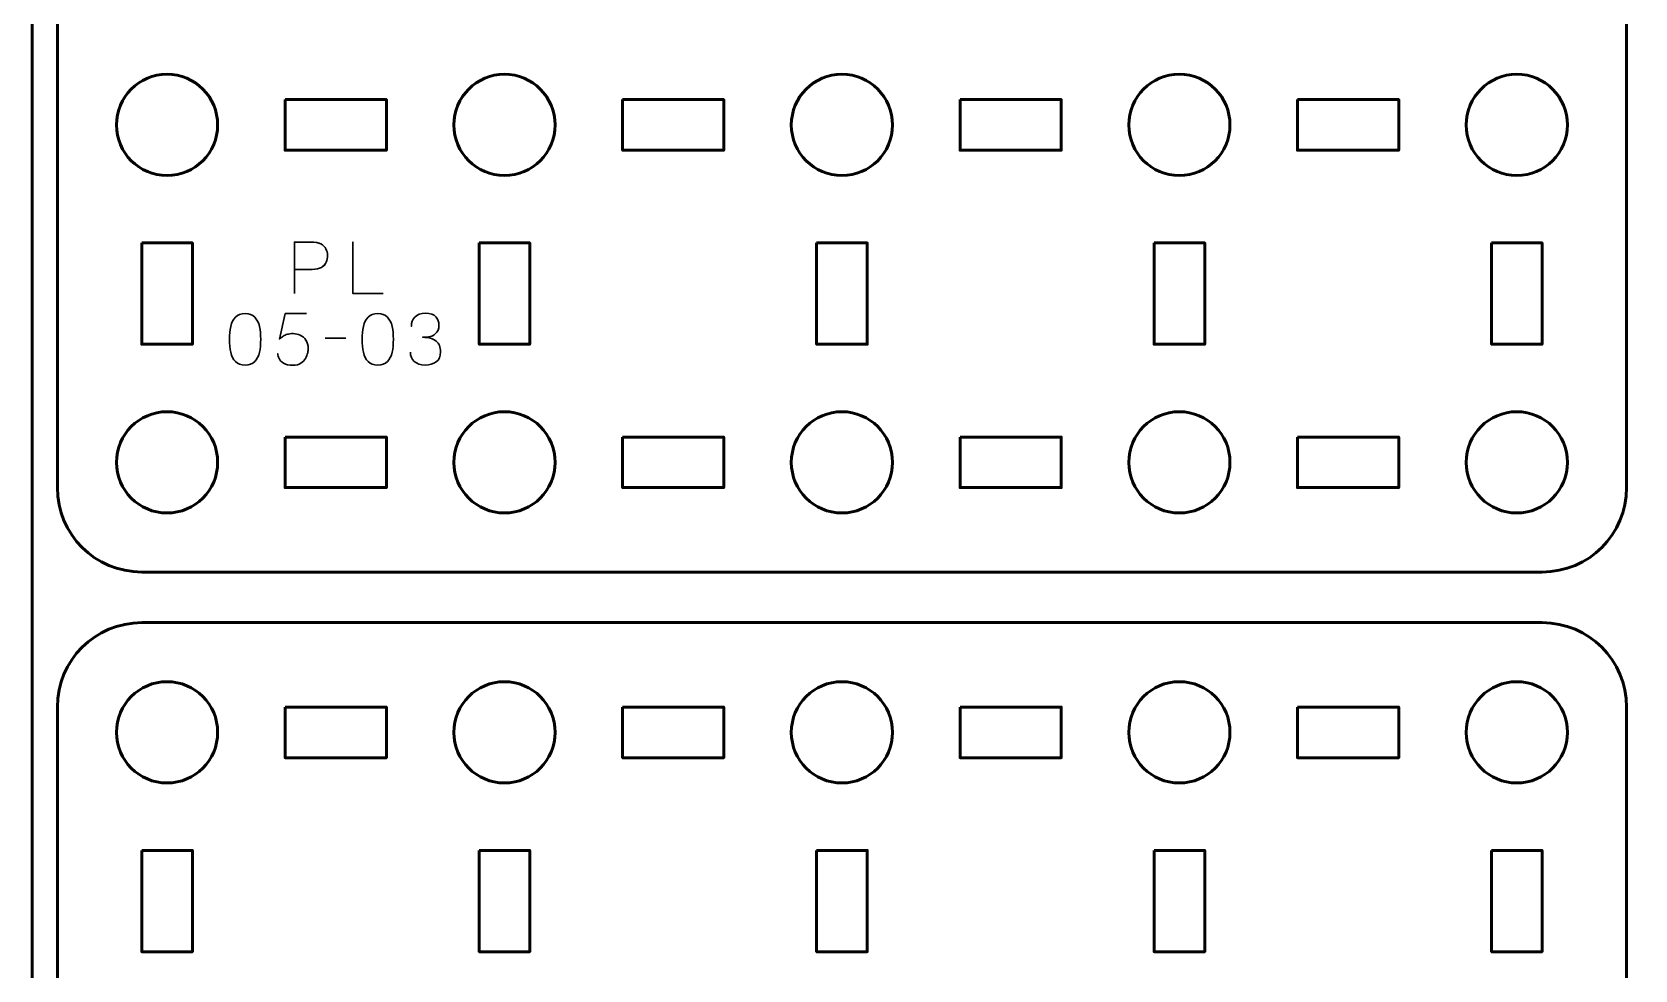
# Model space of a CAD drawing. Header units: centimetres. Extents: x -17.9 to -3.1, y -25.3 to -4.3.
# Drawn here: x -17.9 to -8.4, y -20.11 to -14.55 of the extents above; entities that cross this region are included whole.
import ezdxf

# ---------------------------------------------------------------- set-up
doc = ezdxf.new("R2010")
doc.units = ezdxf.units.CM
doc.header["$MEASUREMENT"] = 0
doc.layers.add('Layer 1', color=7, linetype='Continuous')

msp = doc.modelspace()

# ---------------------------------------------------------------- linework, layer by layer
at = {"layer": 'Layer 1', "color": 22, "lineweight": 53}
msp.add_open_spline([(-17.90003, -24.8499), (-17.90003, -24.8499), (-17.90003, -4.84994), (-17.90003, -4.84994), (-17.90003, -4.84994), (-17.90003, -4.57297), (-17.67694, -4.34998), (-17.39994, -4.34998), (-17.39994, -4.34998), (-17.39994, -4.34998), (-3.60007, -4.34998), (-3.60007, -4.34998), (-3.60007, -4.34998), (-3.32293, -4.34998), (-3.09997, -4.57297), (-3.09997, -4.84994), (-3.09997, -4.84994), (-3.09997, -4.84994), (-3.09997, -24.8499), (-3.09997, -24.8499), (-3.09997, -24.8499), (-3.09997, -25.1269), (-3.32293, -25.34999), (-3.60007, -25.34999), (-3.60007, -25.34999), (-3.60007, -25.34999), (-17.39994, -25.34999), (-17.39994, -25.34999), (-17.39994, -25.34999), (-17.67694, -25.34999), (-17.90003, -25.1269), (-17.90003, -24.8499)], degree=3, knots=[0, 0, 0, 0, 0.125, 0.125, 0.125, 0.125, 0.25, 0.25, 0.25, 0.25, 0.375, 0.375, 0.375, 0.375, 0.5, 0.5, 0.5, 0.5, 0.625, 0.625, 0.625, 0.625, 0.75, 0.75, 0.75, 0.75, 0.875, 0.875, 0.875, 0.875, 1, 1, 1, 1], dxfattribs=at)
at = {"layer": 'Layer 1', "color": 2, "lineweight": 53}
for points in [[(-17.24997, -12.44997), (-17.24997, -12.44997), (-8.95007, -12.44997), (-8.95007, -12.44997), (-8.95007, -12.44997), (-8.67307, -12.44997), (-8.44997, -12.67306), (-8.44997, -12.95006), (-8.44997, -12.95006), (-8.44997, -12.95006), (-8.44997, -17.24992), (-8.44997, -17.24992), (-8.44997, -17.24992), (-8.44997, -17.52706), (-8.67307, -17.75002), (-8.95007, -17.75002), (-8.95007, -17.75002), (-8.95007, -17.75002), (-17.24997, -17.75002), (-17.24997, -17.75002), (-17.24997, -17.75002), (-17.52697, -17.75002), (-17.75007, -17.52706), (-17.75007, -17.24992), (-17.75007, -17.24992), (-17.75007, -17.24992), (-17.75007, -12.95006), (-17.75007, -12.95006), (-17.75007, -12.95006), (-17.75007, -12.67306), (-17.52697, -12.44997), (-17.24997, -12.44997)], [(-17.24997, -18.04997), (-17.24997, -18.04997), (-8.95007, -18.04997), (-8.95007, -18.04997), (-8.95007, -18.04997), (-8.67307, -18.04997), (-8.44997, -18.27306), (-8.44997, -18.55006), (-8.44997, -18.55006), (-8.44997, -18.55006), (-8.44997, -22.84992), (-8.44997, -22.84992), (-8.44997, -22.84992), (-8.44997, -23.12706), (-8.67307, -23.35002), (-8.95007, -23.35002), (-8.95007, -23.35002), (-8.95007, -23.35002), (-17.24997, -23.35002), (-17.24997, -23.35002), (-17.24997, -23.35002), (-17.52697, -23.35002), (-17.75007, -23.12706), (-17.75007, -22.84992), (-17.75007, -22.84992), (-17.75007, -22.84992), (-17.75007, -18.55006), (-17.75007, -18.55006), (-17.75007, -18.55006), (-17.75007, -18.27306), (-17.52697, -18.04997), (-17.24997, -18.04997)]]:
    msp.add_open_spline(points, degree=3, knots=[0, 0, 0, 0, 0.125, 0.125, 0.125, 0.125, 0.25, 0.25, 0.25, 0.25, 0.375, 0.375, 0.375, 0.375, 0.5, 0.5, 0.5, 0.5, 0.625, 0.625, 0.625, 0.625, 0.75, 0.75, 0.75, 0.75, 0.875, 0.875, 0.875, 0.875, 1, 1, 1, 1], dxfattribs=at)
at = {"layer": 'Layer 1', "lineweight": 53}
for points in [[(-16.80004, -15.10007), (-16.80004, -15.2657), (-16.93427, -15.40007), (-17.10004, -15.40007), (-17.10004, -15.40007), (-17.2657, -15.40007), (-17.40004, -15.2657), (-17.40004, -15.10007), (-17.40004, -15.10007), (-17.40004, -14.9343), (-17.2657, -14.80007), (-17.10004, -14.80007), (-17.10004, -14.80007), (-16.93427, -14.80007), (-16.80004, -14.9343), (-16.80004, -15.10007)], [(-14.79996, -15.10007), (-14.79996, -15.2657), (-14.93434, -15.40007), (-15.09997, -15.40007), (-15.09997, -15.40007), (-15.26574, -15.40007), (-15.39997, -15.2657), (-15.39997, -15.10007), (-15.39997, -15.10007), (-15.39997, -14.9343), (-15.26574, -14.80007), (-15.09997, -14.80007), (-15.09997, -14.80007), (-14.93434, -14.80007), (-14.79996, -14.9343), (-14.79996, -15.10007)], [(-12.80004, -15.10007), (-12.80004, -15.2657), (-12.93438, -15.40007), (-13.10003, -15.40007), (-13.10003, -15.40007), (-13.26566, -15.40007), (-13.40004, -15.2657), (-13.40004, -15.10007), (-13.40004, -15.10007), (-13.40004, -14.9343), (-13.26566, -14.80007), (-13.10003, -14.80007), (-13.10003, -14.80007), (-12.93438, -14.80007), (-12.80004, -14.9343), (-12.80004, -15.10007)], [(-10.80007, -15.10007), (-10.80007, -15.2657), (-10.93431, -15.40007), (-11.10008, -15.40007), (-11.10008, -15.40007), (-11.26574, -15.40007), (-11.40008, -15.2657), (-11.40008, -15.10007), (-11.40008, -15.10007), (-11.40008, -14.9343), (-11.26574, -14.80007), (-11.10008, -14.80007), (-11.10008, -14.80007), (-10.93431, -14.80007), (-10.80007, -14.9343), (-10.80007, -15.10007)], [(-8.8, -15.10007), (-8.8, -15.2657), (-8.93437, -15.40007), (-9.1, -15.40007), (-9.1, -15.40007), (-9.26577, -15.40007), (-9.4, -15.2657), (-9.4, -15.10007), (-9.4, -15.10007), (-9.4, -14.9343), (-9.26577, -14.80007), (-9.1, -14.80007), (-9.1, -14.80007), (-8.93437, -14.80007), (-8.8, -14.9343), (-8.8, -15.10007)], [(-16.40002, -14.95), (-16.40002, -14.95), (-15.80002, -14.95), (-15.80002, -14.95), (-15.80002, -14.95), (-15.80002, -14.95), (-15.80002, -15.25), (-15.80002, -15.25), (-15.80002, -15.25), (-15.80002, -15.25), (-16.40002, -15.25), (-16.40002, -15.25), (-16.40002, -15.25), (-16.40002, -15.25), (-16.40002, -14.95), (-16.40002, -14.95)], [(-14.40006, -14.95), (-14.40006, -14.95), (-13.80005, -14.95), (-13.80005, -14.95), (-13.80005, -14.95), (-13.80005, -14.95), (-13.80005, -15.25), (-13.80005, -15.25), (-13.80005, -15.25), (-13.80005, -15.25), (-14.40006, -15.25), (-14.40006, -15.25), (-14.40006, -15.25), (-14.40006, -15.25), (-14.40006, -14.95), (-14.40006, -14.95)], [(-12.39999, -14.95), (-12.39999, -14.95), (-11.79999, -14.95), (-11.79999, -14.95), (-11.79999, -14.95), (-11.79999, -14.95), (-11.79999, -15.25), (-11.79999, -15.25), (-11.79999, -15.25), (-11.79999, -15.25), (-12.39999, -15.25), (-12.39999, -15.25), (-12.39999, -15.25), (-12.39999, -15.25), (-12.39999, -14.95), (-12.39999, -14.95)], [(-10.40002, -14.95), (-10.40002, -14.95), (-9.80002, -14.95), (-9.80002, -14.95), (-9.80002, -14.95), (-9.80002, -14.95), (-9.80002, -15.25), (-9.80002, -15.25), (-9.80002, -15.25), (-9.80002, -15.25), (-10.40002, -15.25), (-10.40002, -15.25), (-10.40002, -15.25), (-10.40002, -15.25), (-10.40002, -14.95), (-10.40002, -14.95)], [(-17.24997, -15.79998), (-17.24997, -15.79998), (-16.94997, -15.79998), (-16.94997, -15.79998), (-16.94997, -15.79998), (-16.94997, -15.79998), (-16.94997, -16.39998), (-16.94997, -16.39998), (-16.94997, -16.39998), (-16.94997, -16.39998), (-17.24997, -16.39998), (-17.24997, -16.39998), (-17.24997, -16.39998), (-17.24997, -16.39998), (-17.24997, -15.79998), (-17.24997, -15.79998)], [(-15.25004, -15.79998), (-15.25004, -15.79998), (-14.95004, -15.79998), (-14.95004, -15.79998), (-14.95004, -15.79998), (-14.95004, -15.79998), (-14.95004, -16.39998), (-14.95004, -16.39998), (-14.95004, -16.39998), (-14.95004, -16.39998), (-15.25004, -16.39998), (-15.25004, -16.39998), (-15.25004, -16.39998), (-15.25004, -16.39998), (-15.25004, -15.79998), (-15.25004, -15.79998)], [(-13.25011, -15.79998), (-13.25011, -15.79998), (-12.95011, -15.79998), (-12.95011, -15.79998), (-12.95011, -15.79998), (-12.95011, -15.79998), (-12.95011, -16.39998), (-12.95011, -16.39998), (-12.95011, -16.39998), (-12.95011, -16.39998), (-13.25011, -16.39998), (-13.25011, -16.39998), (-13.25011, -16.39998), (-13.25011, -16.39998), (-13.25011, -15.79998), (-13.25011, -15.79998)], [(-11.25001, -15.79998), (-11.25001, -15.79998), (-10.95, -15.79998), (-10.95, -15.79998), (-10.95, -15.79998), (-10.95, -15.79998), (-10.95, -16.39998), (-10.95, -16.39998), (-10.95, -16.39998), (-10.95, -16.39998), (-11.25001, -16.39998), (-11.25001, -16.39998), (-11.25001, -16.39998), (-11.25001, -16.39998), (-11.25001, -15.79998), (-11.25001, -15.79998)], [(-9.25007, -15.79998), (-9.25007, -15.79998), (-8.95007, -15.79998), (-8.95007, -15.79998), (-8.95007, -15.79998), (-8.95007, -15.79998), (-8.95007, -16.39998), (-8.95007, -16.39998), (-8.95007, -16.39998), (-8.95007, -16.39998), (-9.25007, -16.39998), (-9.25007, -16.39998), (-9.25007, -16.39998), (-9.25007, -16.39998), (-9.25007, -15.79998), (-9.25007, -15.79998)], [(-16.80004, -17.1), (-16.80004, -17.26566), (-16.93427, -17.39999), (-17.10004, -17.39999), (-17.10004, -17.39999), (-17.2657, -17.39999), (-17.40004, -17.26566), (-17.40004, -17.1), (-17.40004, -17.1), (-17.40004, -16.93437), (-17.2657, -16.8), (-17.10004, -16.8), (-17.10004, -16.8), (-16.93427, -16.8), (-16.80004, -16.93437), (-16.80004, -17.1)], [(-14.79996, -17.1), (-14.79996, -17.26566), (-14.93434, -17.39999), (-15.09997, -17.39999), (-15.09997, -17.39999), (-15.26574, -17.39999), (-15.39997, -17.26566), (-15.39997, -17.1), (-15.39997, -17.1), (-15.39997, -16.93437), (-15.26574, -16.8), (-15.09997, -16.8), (-15.09997, -16.8), (-14.93434, -16.8), (-14.79996, -16.93437), (-14.79996, -17.1)], [(-12.80004, -17.1), (-12.80004, -17.26566), (-12.93438, -17.39999), (-13.10003, -17.39999), (-13.10003, -17.39999), (-13.26566, -17.39999), (-13.40004, -17.26566), (-13.40004, -17.1), (-13.40004, -17.1), (-13.40004, -16.93437), (-13.26566, -16.8), (-13.10003, -16.8), (-13.10003, -16.8), (-12.93438, -16.8), (-12.80004, -16.93437), (-12.80004, -17.1)], [(-10.80007, -17.1), (-10.80007, -17.26566), (-10.93431, -17.39999), (-11.10008, -17.39999), (-11.10008, -17.39999), (-11.26574, -17.39999), (-11.40008, -17.26566), (-11.40008, -17.1), (-11.40008, -17.1), (-11.40008, -16.93437), (-11.26574, -16.8), (-11.10008, -16.8), (-11.10008, -16.8), (-10.93431, -16.8), (-10.80007, -16.93437), (-10.80007, -17.1)], [(-8.8, -17.1), (-8.8, -17.26566), (-8.93437, -17.39999), (-9.1, -17.39999), (-9.1, -17.39999), (-9.26577, -17.39999), (-9.4, -17.26566), (-9.4, -17.1), (-9.4, -17.1), (-9.4, -16.93437), (-9.26577, -16.8), (-9.1, -16.8), (-9.1, -16.8), (-8.93437, -16.8), (-8.8, -16.93437), (-8.8, -17.1)], [(-16.40002, -16.94993), (-16.40002, -16.94993), (-15.80002, -16.94993), (-15.80002, -16.94993), (-15.80002, -16.94993), (-15.80002, -16.94993), (-15.80002, -17.24992), (-15.80002, -17.24992), (-15.80002, -17.24992), (-15.80002, -17.24992), (-16.40002, -17.24992), (-16.40002, -17.24992), (-16.40002, -17.24992), (-16.40002, -17.24992), (-16.40002, -16.94993), (-16.40002, -16.94993)], [(-14.40006, -16.94993), (-14.40006, -16.94993), (-13.80005, -16.94993), (-13.80005, -16.94993), (-13.80005, -16.94993), (-13.80005, -16.94993), (-13.80005, -17.24992), (-13.80005, -17.24992), (-13.80005, -17.24992), (-13.80005, -17.24992), (-14.40006, -17.24992), (-14.40006, -17.24992), (-14.40006, -17.24992), (-14.40006, -17.24992), (-14.40006, -16.94993), (-14.40006, -16.94993)], [(-12.39999, -16.94993), (-12.39999, -16.94993), (-11.79999, -16.94993), (-11.79999, -16.94993), (-11.79999, -16.94993), (-11.79999, -16.94993), (-11.79999, -17.24992), (-11.79999, -17.24992), (-11.79999, -17.24992), (-11.79999, -17.24992), (-12.39999, -17.24992), (-12.39999, -17.24992), (-12.39999, -17.24992), (-12.39999, -17.24992), (-12.39999, -16.94993), (-12.39999, -16.94993)], [(-10.40002, -16.94993), (-10.40002, -16.94993), (-9.80002, -16.94993), (-9.80002, -16.94993), (-9.80002, -16.94993), (-9.80002, -16.94993), (-9.80002, -17.24992), (-9.80002, -17.24992), (-9.80002, -17.24992), (-9.80002, -17.24992), (-10.40002, -17.24992), (-10.40002, -17.24992), (-10.40002, -17.24992), (-10.40002, -17.24992), (-10.40002, -16.94993), (-10.40002, -16.94993)], [(-16.80004, -18.7), (-16.80004, -18.86577), (-16.93427, -19), (-17.10004, -19), (-17.10004, -19), (-17.2657, -19), (-17.40004, -18.86577), (-17.40004, -18.7), (-17.40004, -18.7), (-17.40004, -18.53433), (-17.2657, -18.39999), (-17.10004, -18.39999), (-17.10004, -18.39999), (-16.93427, -18.39999), (-16.80004, -18.53433), (-16.80004, -18.7)], [(-14.79996, -18.7), (-14.79996, -18.86577), (-14.93434, -19), (-15.09997, -19), (-15.09997, -19), (-15.26574, -19), (-15.39997, -18.86577), (-15.39997, -18.7), (-15.39997, -18.7), (-15.39997, -18.53433), (-15.26574, -18.39999), (-15.09997, -18.39999), (-15.09997, -18.39999), (-14.93434, -18.39999), (-14.79996, -18.53433), (-14.79996, -18.7)], [(-12.80004, -18.7), (-12.80004, -18.86577), (-12.93438, -19), (-13.10003, -19), (-13.10003, -19), (-13.26566, -19), (-13.40004, -18.86577), (-13.40004, -18.7), (-13.40004, -18.7), (-13.40004, -18.53433), (-13.26566, -18.39999), (-13.10003, -18.39999), (-13.10003, -18.39999), (-12.93438, -18.39999), (-12.80004, -18.53433), (-12.80004, -18.7)], [(-10.80007, -18.7), (-10.80007, -18.86577), (-10.93431, -19), (-11.10008, -19), (-11.10008, -19), (-11.26574, -19), (-11.40008, -18.86577), (-11.40008, -18.7), (-11.40008, -18.7), (-11.40008, -18.53433), (-11.26574, -18.39999), (-11.10008, -18.39999), (-11.10008, -18.39999), (-10.93431, -18.39999), (-10.80007, -18.53433), (-10.80007, -18.7)], [(-8.8, -18.7), (-8.8, -18.86577), (-8.93437, -19), (-9.1, -19), (-9.1, -19), (-9.26577, -19), (-9.4, -18.86577), (-9.4, -18.7), (-9.4, -18.7), (-9.4, -18.53433), (-9.26577, -18.39999), (-9.1, -18.39999), (-9.1, -18.39999), (-8.93437, -18.39999), (-8.8, -18.53433), (-8.8, -18.7)], [(-16.40002, -18.55006), (-16.40002, -18.55006), (-15.80002, -18.55006), (-15.80002, -18.55006), (-15.80002, -18.55006), (-15.80002, -18.55006), (-15.80002, -18.85007), (-15.80002, -18.85007), (-15.80002, -18.85007), (-15.80002, -18.85007), (-16.40002, -18.85007), (-16.40002, -18.85007), (-16.40002, -18.85007), (-16.40002, -18.85007), (-16.40002, -18.55006), (-16.40002, -18.55006)], [(-14.40006, -18.55006), (-14.40006, -18.55006), (-13.80005, -18.55006), (-13.80005, -18.55006), (-13.80005, -18.55006), (-13.80005, -18.55006), (-13.80005, -18.85007), (-13.80005, -18.85007), (-13.80005, -18.85007), (-13.80005, -18.85007), (-14.40006, -18.85007), (-14.40006, -18.85007), (-14.40006, -18.85007), (-14.40006, -18.85007), (-14.40006, -18.55006), (-14.40006, -18.55006)], [(-12.39999, -18.55006), (-12.39999, -18.55006), (-11.79999, -18.55006), (-11.79999, -18.55006), (-11.79999, -18.55006), (-11.79999, -18.55006), (-11.79999, -18.85007), (-11.79999, -18.85007), (-11.79999, -18.85007), (-11.79999, -18.85007), (-12.39999, -18.85007), (-12.39999, -18.85007), (-12.39999, -18.85007), (-12.39999, -18.85007), (-12.39999, -18.55006), (-12.39999, -18.55006)], [(-10.40002, -18.55006), (-10.40002, -18.55006), (-9.80002, -18.55006), (-9.80002, -18.55006), (-9.80002, -18.55006), (-9.80002, -18.55006), (-9.80002, -18.85007), (-9.80002, -18.85007), (-9.80002, -18.85007), (-9.80002, -18.85007), (-10.40002, -18.85007), (-10.40002, -18.85007), (-10.40002, -18.85007), (-10.40002, -18.85007), (-10.40002, -18.55006), (-10.40002, -18.55006)], [(-17.24997, -19.40001), (-17.24997, -19.40001), (-16.94997, -19.40001), (-16.94997, -19.40001), (-16.94997, -19.40001), (-16.94997, -19.40001), (-16.94997, -20.00002), (-16.94997, -20.00002), (-16.94997, -20.00002), (-16.94997, -20.00002), (-17.24997, -20.00002), (-17.24997, -20.00002), (-17.24997, -20.00002), (-17.24997, -20.00002), (-17.24997, -19.40001), (-17.24997, -19.40001)], [(-15.25004, -19.40001), (-15.25004, -19.40001), (-14.95004, -19.40001), (-14.95004, -19.40001), (-14.95004, -19.40001), (-14.95004, -19.40001), (-14.95004, -20.00002), (-14.95004, -20.00002), (-14.95004, -20.00002), (-14.95004, -20.00002), (-15.25004, -20.00002), (-15.25004, -20.00002), (-15.25004, -20.00002), (-15.25004, -20.00002), (-15.25004, -19.40001), (-15.25004, -19.40001)], [(-13.25011, -19.40001), (-13.25011, -19.40001), (-12.95011, -19.40001), (-12.95011, -19.40001), (-12.95011, -19.40001), (-12.95011, -19.40001), (-12.95011, -20.00002), (-12.95011, -20.00002), (-12.95011, -20.00002), (-12.95011, -20.00002), (-13.25011, -20.00002), (-13.25011, -20.00002), (-13.25011, -20.00002), (-13.25011, -20.00002), (-13.25011, -19.40001), (-13.25011, -19.40001)], [(-11.25001, -19.40001), (-11.25001, -19.40001), (-10.95, -19.40001), (-10.95, -19.40001), (-10.95, -19.40001), (-10.95, -19.40001), (-10.95, -20.00002), (-10.95, -20.00002), (-10.95, -20.00002), (-10.95, -20.00002), (-11.25001, -20.00002), (-11.25001, -20.00002), (-11.25001, -20.00002), (-11.25001, -20.00002), (-11.25001, -19.40001), (-11.25001, -19.40001)], [(-9.25007, -19.40001), (-9.25007, -19.40001), (-8.95007, -19.40001), (-8.95007, -19.40001), (-8.95007, -19.40001), (-8.95007, -19.40001), (-8.95007, -20.00002), (-8.95007, -20.00002), (-8.95007, -20.00002), (-8.95007, -20.00002), (-9.25007, -20.00002), (-9.25007, -20.00002), (-9.25007, -20.00002), (-9.25007, -20.00002), (-9.25007, -19.40001), (-9.25007, -19.40001)]]:
    msp.add_open_spline(points, degree=3, knots=[0, 0, 0, 0, 0.25, 0.25, 0.25, 0.25, 0.5, 0.5, 0.5, 0.5, 0.75, 0.75, 0.75, 0.75, 1, 1, 1, 1], dxfattribs=at)
at = {"layer": 'Layer 1', "color": 40, "lineweight": 30}
for points, knots in [([(-16.3446, -16.09998), (-16.3446, -16.09998), (-16.3446, -15.79472), (-16.3446, -15.79472), (-16.3446, -15.79472), (-16.3446, -15.79472), (-16.24731, -15.79472), (-16.24731, -15.79472), (-16.24731, -15.79472), (-16.22169, -15.79501), (-16.20169, -15.79875), (-16.18751, -15.80591), (-16.18751, -15.80591), (-16.17361, -15.81321), (-16.1638, -15.8227), (-16.15816, -15.83455), (-16.15816, -15.83455), (-16.15266, -15.84641), (-16.14962, -15.85925), (-16.14906, -15.873), (-16.14906, -15.873), (-16.14839, -15.88708), (-16.15071, -15.90042), (-16.15622, -15.91312), (-16.15622, -15.91312), (-16.16176, -15.92578), (-16.17125, -15.93626), (-16.18448, -15.94441), (-16.18448, -15.94441), (-16.19799, -15.95252), (-16.21619, -15.95665), (-16.23933, -15.95693), (-16.23933, -15.95693), (-16.23933, -15.95693), (-16.3446, -15.95693), (-16.3446, -15.95693), (-16.3446, -15.95693), (-16.3446, -15.95693), (-16.23933, -15.95693), (-16.23933, -15.95693), (-16.23933, -15.95693), (-16.21658, -15.95665), (-16.19855, -15.95252), (-16.18504, -15.94441), (-16.18504, -15.94441), (-16.17167, -15.93626), (-16.16215, -15.92578), (-16.1565, -15.91312), (-16.1565, -15.91312), (-16.151, -15.90042), (-16.14853, -15.88708), (-16.14906, -15.873), (-16.14906, -15.873), (-16.14962, -15.85925), (-16.15266, -15.84641), (-16.1583, -15.83455), (-16.1583, -15.83455), (-16.16409, -15.8227), (-16.174, -15.81321), (-16.18793, -15.80591), (-16.18793, -15.80591), (-16.20211, -15.79875), (-16.22198, -15.79501), (-16.24731, -15.79472), (-16.24731, -15.79472), (-16.24731, -15.79472), (-16.3446, -15.79472), (-16.3446, -15.79472), (-16.3446, -15.79472), (-16.3446, -15.79472), (-16.3446, -16.09998), (-16.3446, -16.09998)], [0, 0, 0, 0, 0.0555556, 0.0555556, 0.0555556, 0.0555556, 0.1111111, 0.1111111, 0.1111111, 0.1111111, 0.1666667, 0.1666667, 0.1666667, 0.1666667, 0.2222222, 0.2222222, 0.2222222, 0.2222222, 0.2777778, 0.2777778, 0.2777778, 0.2777778, 0.3333333, 0.3333333, 0.3333333, 0.3333333, 0.3888889, 0.3888889, 0.3888889, 0.3888889, 0.4444444, 0.4444444, 0.4444444, 0.4444444, 0.5, 0.5, 0.5, 0.5, 0.5555556, 0.5555556, 0.5555556, 0.5555556, 0.6111111, 0.6111111, 0.6111111, 0.6111111, 0.6666667, 0.6666667, 0.6666667, 0.6666667, 0.7222222, 0.7222222, 0.7222222, 0.7222222, 0.7777778, 0.7777778, 0.7777778, 0.7777778, 0.8333333, 0.8333333, 0.8333333, 0.8333333, 0.8888889, 0.8888889, 0.8888889, 0.8888889, 0.9444444, 0.9444444, 0.9444444, 0.9444444, 1, 1, 1, 1]), ([(-15.81999, -16.09998), (-15.81999, -16.09998), (-15.99817, -16.09998), (-15.99817, -16.09998), (-15.99817, -16.09998), (-15.99817, -16.09998), (-15.99817, -15.79472), (-15.99817, -15.79472), (-15.99817, -15.79472), (-15.99817, -15.79472), (-15.99817, -16.09998), (-15.99817, -16.09998), (-15.99817, -16.09998), (-15.99817, -16.09998), (-15.81999, -16.09998), (-15.81999, -16.09998)], [0, 0, 0, 0, 0.25, 0.25, 0.25, 0.25, 0.5, 0.5, 0.5, 0.5, 0.75, 0.75, 0.75, 0.75, 1, 1, 1, 1]), ([(-16.63716, -16.52332), (-16.61264, -16.52303), (-16.59363, -16.51615), (-16.58012, -16.50264), (-16.58012, -16.50264), (-16.56675, -16.48913), (-16.5574, -16.47093), (-16.55214, -16.44793), (-16.55214, -16.44793), (-16.54706, -16.42507), (-16.54456, -16.39942), (-16.54484, -16.37088), (-16.54484, -16.37088), (-16.54456, -16.3428), (-16.54706, -16.31715), (-16.55214, -16.29415), (-16.55214, -16.29415), (-16.5574, -16.2714), (-16.56675, -16.25319), (-16.58012, -16.23944), (-16.58012, -16.23944), (-16.59363, -16.22592), (-16.61264, -16.2189), (-16.63716, -16.21848), (-16.63716, -16.21848), (-16.66182, -16.2189), (-16.68087, -16.22592), (-16.6942, -16.23944), (-16.6942, -16.23944), (-16.70772, -16.25319), (-16.71696, -16.2714), (-16.72204, -16.29415), (-16.72204, -16.29415), (-16.72729, -16.31715), (-16.72976, -16.3428), (-16.72938, -16.37088), (-16.72938, -16.37088), (-16.72976, -16.39942), (-16.72729, -16.42507), (-16.72204, -16.44793), (-16.72204, -16.44793), (-16.71696, -16.47093), (-16.70772, -16.48913), (-16.6942, -16.50264), (-16.6942, -16.50264), (-16.68087, -16.51615), (-16.66182, -16.52303), (-16.63716, -16.52332)], [0, 0, 0, 0, 0.0833333, 0.0833333, 0.0833333, 0.0833333, 0.1666667, 0.1666667, 0.1666667, 0.1666667, 0.25, 0.25, 0.25, 0.25, 0.3333333, 0.3333333, 0.3333333, 0.3333333, 0.4166667, 0.4166667, 0.4166667, 0.4166667, 0.5, 0.5, 0.5, 0.5, 0.5833333, 0.5833333, 0.5833333, 0.5833333, 0.6666667, 0.6666667, 0.6666667, 0.6666667, 0.75, 0.75, 0.75, 0.75, 0.8333333, 0.8333333, 0.8333333, 0.8333333, 0.9166667, 0.9166667, 0.9166667, 0.9166667, 1, 1, 1, 1]), ([(-16.63716, -16.52332), (-16.61264, -16.52303), (-16.59363, -16.51615), (-16.58012, -16.50264), (-16.58012, -16.50264), (-16.56675, -16.48913), (-16.5574, -16.47093), (-16.55214, -16.44793), (-16.55214, -16.44793), (-16.54706, -16.42507), (-16.54456, -16.39942), (-16.54484, -16.37088), (-16.54484, -16.37088), (-16.54456, -16.3428), (-16.54706, -16.31715), (-16.55214, -16.29415), (-16.55214, -16.29415), (-16.5574, -16.2714), (-16.56675, -16.25319), (-16.58012, -16.23944), (-16.58012, -16.23944), (-16.59363, -16.22592), (-16.61264, -16.2189), (-16.63716, -16.21848), (-16.63716, -16.21848), (-16.66182, -16.2189), (-16.68087, -16.22592), (-16.6942, -16.23944), (-16.6942, -16.23944), (-16.70772, -16.25319), (-16.71696, -16.2714), (-16.72204, -16.29415), (-16.72204, -16.29415), (-16.72729, -16.31715), (-16.72976, -16.3428), (-16.72938, -16.37088), (-16.72938, -16.37088), (-16.72976, -16.39942), (-16.72729, -16.42507), (-16.72204, -16.44793), (-16.72204, -16.44793), (-16.71696, -16.47093), (-16.70772, -16.48913), (-16.6942, -16.50264), (-16.6942, -16.50264), (-16.68087, -16.51615), (-16.66182, -16.52303), (-16.63716, -16.52332)], [0, 0, 0, 0, 0.0833333, 0.0833333, 0.0833333, 0.0833333, 0.1666667, 0.1666667, 0.1666667, 0.1666667, 0.25, 0.25, 0.25, 0.25, 0.3333333, 0.3333333, 0.3333333, 0.3333333, 0.4166667, 0.4166667, 0.4166667, 0.4166667, 0.5, 0.5, 0.5, 0.5, 0.5833333, 0.5833333, 0.5833333, 0.5833333, 0.6666667, 0.6666667, 0.6666667, 0.6666667, 0.75, 0.75, 0.75, 0.75, 0.8333333, 0.8333333, 0.8333333, 0.8333333, 0.9166667, 0.9166667, 0.9166667, 0.9166667, 1, 1, 1, 1]), ([(-16.27267, -16.21806), (-16.27267, -16.21806), (-16.39974, -16.21806), (-16.39974, -16.21806), (-16.39974, -16.21806), (-16.39974, -16.21806), (-16.4335, -16.36965), (-16.4335, -16.36965), (-16.4335, -16.36965), (-16.42578, -16.36305), (-16.41833, -16.35712), (-16.41103, -16.35215), (-16.41103, -16.35215), (-16.40401, -16.34731), (-16.39586, -16.34361), (-16.38665, -16.341), (-16.38665, -16.341), (-16.37755, -16.3385), (-16.36612, -16.33726), (-16.35233, -16.33698), (-16.35233, -16.33698), (-16.33815, -16.33712), (-16.32421, -16.34029), (-16.31056, -16.34664), (-16.31056, -16.34664), (-16.29708, -16.35314), (-16.28576, -16.36277), (-16.2768, -16.37557), (-16.2768, -16.37557), (-16.26798, -16.38866), (-16.26332, -16.40506), (-16.2629, -16.42464), (-16.2629, -16.42464), (-16.2629, -16.43152), (-16.26413, -16.44034), (-16.26636, -16.45124), (-16.26636, -16.45124), (-16.26883, -16.46211), (-16.27323, -16.47315), (-16.27958, -16.4843), (-16.27958, -16.4843), (-16.28604, -16.49562), (-16.29514, -16.50511), (-16.307, -16.5127), (-16.307, -16.5127), (-16.31899, -16.52042), (-16.33441, -16.52427), (-16.35314, -16.52455), (-16.35314, -16.52455), (-16.37822, -16.52413), (-16.39699, -16.52014), (-16.40937, -16.51241), (-16.40937, -16.51241), (-16.42207, -16.50469), (-16.43061, -16.49548), (-16.43516, -16.48486), (-16.43516, -16.48486), (-16.43996, -16.47439), (-16.44299, -16.46486), (-16.44412, -16.45604), (-16.44412, -16.45604), (-16.44299, -16.46486), (-16.43996, -16.47439), (-16.43516, -16.48486), (-16.43516, -16.48486), (-16.43061, -16.49548), (-16.42207, -16.50469), (-16.40937, -16.51241), (-16.40937, -16.51241), (-16.39699, -16.52014), (-16.37822, -16.52413), (-16.35314, -16.52455), (-16.35314, -16.52455), (-16.33441, -16.52427), (-16.31899, -16.52042), (-16.307, -16.5127), (-16.307, -16.5127), (-16.29514, -16.50511), (-16.28604, -16.49562), (-16.27958, -16.4843), (-16.27958, -16.4843), (-16.27323, -16.47315), (-16.26883, -16.46211), (-16.26636, -16.45124), (-16.26636, -16.45124), (-16.26413, -16.44034), (-16.2629, -16.43152), (-16.2629, -16.42464), (-16.2629, -16.42464), (-16.26332, -16.40506), (-16.26798, -16.38866), (-16.2768, -16.37557), (-16.2768, -16.37557), (-16.28576, -16.36277), (-16.29708, -16.35314), (-16.31056, -16.34664), (-16.31056, -16.34664), (-16.32421, -16.34029), (-16.33815, -16.33712), (-16.35233, -16.33698), (-16.35233, -16.33698), (-16.36612, -16.33726), (-16.37755, -16.3385), (-16.38665, -16.341), (-16.38665, -16.341), (-16.39586, -16.34361), (-16.40401, -16.34731), (-16.41103, -16.35215), (-16.41103, -16.35215), (-16.41833, -16.35712), (-16.42578, -16.36305), (-16.4335, -16.36965), (-16.4335, -16.36965), (-16.4335, -16.36965), (-16.39974, -16.21806), (-16.39974, -16.21806), (-16.39974, -16.21806), (-16.39974, -16.21806), (-16.27267, -16.21806), (-16.27267, -16.21806)], [0, 0, 0, 0, 0.0333333, 0.0333333, 0.0333333, 0.0333333, 0.0666667, 0.0666667, 0.0666667, 0.0666667, 0.1, 0.1, 0.1, 0.1, 0.1333333, 0.1333333, 0.1333333, 0.1333333, 0.1666667, 0.1666667, 0.1666667, 0.1666667, 0.2, 0.2, 0.2, 0.2, 0.2333333, 0.2333333, 0.2333333, 0.2333333, 0.2666667, 0.2666667, 0.2666667, 0.2666667, 0.3, 0.3, 0.3, 0.3, 0.3333333, 0.3333333, 0.3333333, 0.3333333, 0.3666667, 0.3666667, 0.3666667, 0.3666667, 0.4, 0.4, 0.4, 0.4, 0.4333333, 0.4333333, 0.4333333, 0.4333333, 0.4666667, 0.4666667, 0.4666667, 0.4666667, 0.5, 0.5, 0.5, 0.5, 0.5333333, 0.5333333, 0.5333333, 0.5333333, 0.5666667, 0.5666667, 0.5666667, 0.5666667, 0.6, 0.6, 0.6, 0.6, 0.6333333, 0.6333333, 0.6333333, 0.6333333, 0.6666667, 0.6666667, 0.6666667, 0.6666667, 0.7, 0.7, 0.7, 0.7, 0.7333333, 0.7333333, 0.7333333, 0.7333333, 0.7666667, 0.7666667, 0.7666667, 0.7666667, 0.8, 0.8, 0.8, 0.8, 0.8333333, 0.8333333, 0.8333333, 0.8333333, 0.8666667, 0.8666667, 0.8666667, 0.8666667, 0.9, 0.9, 0.9, 0.9, 0.9333333, 0.9333333, 0.9333333, 0.9333333, 0.9666667, 0.9666667, 0.9666667, 0.9666667, 1, 1, 1, 1]), ([(-15.85085, -16.52332), (-15.82634, -16.52303), (-15.80732, -16.51615), (-15.79381, -16.50264), (-15.79381, -16.50264), (-15.78044, -16.48913), (-15.77106, -16.47093), (-15.76583, -16.44793), (-15.76583, -16.44793), (-15.76072, -16.42507), (-15.75825, -16.39942), (-15.75853, -16.37088), (-15.75853, -16.37088), (-15.75825, -16.3428), (-15.76072, -16.31715), (-15.76583, -16.29415), (-15.76583, -16.29415), (-15.77106, -16.2714), (-15.78044, -16.25319), (-15.79381, -16.23944), (-15.79381, -16.23944), (-15.80732, -16.22592), (-15.82634, -16.2189), (-15.85085, -16.21848), (-15.85085, -16.21848), (-15.87551, -16.2189), (-15.89453, -16.22592), (-15.9079, -16.23944), (-15.9079, -16.23944), (-15.92141, -16.25319), (-15.93065, -16.2714), (-15.93573, -16.29415), (-15.93573, -16.29415), (-15.94099, -16.31715), (-15.94346, -16.3428), (-15.94303, -16.37088), (-15.94303, -16.37088), (-15.94346, -16.39942), (-15.94099, -16.42507), (-15.93573, -16.44793), (-15.93573, -16.44793), (-15.93065, -16.47093), (-15.92141, -16.48913), (-15.9079, -16.50264), (-15.9079, -16.50264), (-15.89453, -16.51615), (-15.87551, -16.52303), (-15.85085, -16.52332)], [0, 0, 0, 0, 0.0833333, 0.0833333, 0.0833333, 0.0833333, 0.1666667, 0.1666667, 0.1666667, 0.1666667, 0.25, 0.25, 0.25, 0.25, 0.3333333, 0.3333333, 0.3333333, 0.3333333, 0.4166667, 0.4166667, 0.4166667, 0.4166667, 0.5, 0.5, 0.5, 0.5, 0.5833333, 0.5833333, 0.5833333, 0.5833333, 0.6666667, 0.6666667, 0.6666667, 0.6666667, 0.75, 0.75, 0.75, 0.75, 0.8333333, 0.8333333, 0.8333333, 0.8333333, 0.9166667, 0.9166667, 0.9166667, 0.9166667, 1, 1, 1, 1]), ([(-15.85085, -16.52332), (-15.82634, -16.52303), (-15.80732, -16.51615), (-15.79381, -16.50264), (-15.79381, -16.50264), (-15.78044, -16.48913), (-15.77106, -16.47093), (-15.76583, -16.44793), (-15.76583, -16.44793), (-15.76072, -16.42507), (-15.75825, -16.39942), (-15.75853, -16.37088), (-15.75853, -16.37088), (-15.75825, -16.3428), (-15.76072, -16.31715), (-15.76583, -16.29415), (-15.76583, -16.29415), (-15.77106, -16.2714), (-15.78044, -16.25319), (-15.79381, -16.23944), (-15.79381, -16.23944), (-15.80732, -16.22592), (-15.82634, -16.2189), (-15.85085, -16.21848), (-15.85085, -16.21848), (-15.87551, -16.2189), (-15.89453, -16.22592), (-15.9079, -16.23944), (-15.9079, -16.23944), (-15.92141, -16.25319), (-15.93065, -16.2714), (-15.93573, -16.29415), (-15.93573, -16.29415), (-15.94099, -16.31715), (-15.94346, -16.3428), (-15.94303, -16.37088), (-15.94303, -16.37088), (-15.94346, -16.39942), (-15.94099, -16.42507), (-15.93573, -16.44793), (-15.93573, -16.44793), (-15.93065, -16.47093), (-15.92141, -16.48913), (-15.9079, -16.50264), (-15.9079, -16.50264), (-15.89453, -16.51615), (-15.87551, -16.52303), (-15.85085, -16.52332)], [0, 0, 0, 0, 0.0833333, 0.0833333, 0.0833333, 0.0833333, 0.1666667, 0.1666667, 0.1666667, 0.1666667, 0.25, 0.25, 0.25, 0.25, 0.3333333, 0.3333333, 0.3333333, 0.3333333, 0.4166667, 0.4166667, 0.4166667, 0.4166667, 0.5, 0.5, 0.5, 0.5, 0.5833333, 0.5833333, 0.5833333, 0.5833333, 0.6666667, 0.6666667, 0.6666667, 0.6666667, 0.75, 0.75, 0.75, 0.75, 0.8333333, 0.8333333, 0.8333333, 0.8333333, 0.9166667, 0.9166667, 0.9166667, 0.9166667, 1, 1, 1, 1]), ([(-15.65781, -16.44669), (-15.65781, -16.46969), (-15.65009, -16.48818), (-15.63464, -16.50194), (-15.63464, -16.50194), (-15.6195, -16.51601), (-15.59812, -16.52303), (-15.57057, -16.52332), (-15.57057, -16.52332), (-15.54327, -16.52346), (-15.52122, -16.51739), (-15.50457, -16.50511), (-15.50457, -16.50511), (-15.48816, -16.49273), (-15.47977, -16.47273), (-15.4792, -16.44503), (-15.4792, -16.44503), (-15.4792, -16.41706), (-15.48774, -16.39572), (-15.50496, -16.38108), (-15.50496, -16.38108), (-15.52235, -16.36647), (-15.54933, -16.35917), (-15.58585, -16.35903), (-15.58585, -16.35903), (-15.5499, -16.35892), (-15.52453, -16.35229), (-15.50993, -16.33934), (-15.50993, -16.33934), (-15.49547, -16.32639), (-15.48845, -16.30957), (-15.48883, -16.28875), (-15.48883, -16.28875), (-15.48873, -16.26808), (-15.49465, -16.25101), (-15.50647, -16.23735), (-15.50647, -16.23735), (-15.51861, -16.22398), (-15.53886, -16.21696), (-15.56726, -16.21643), (-15.56726, -16.21643), (-15.59594, -16.2171), (-15.61714, -16.22483), (-15.63107, -16.23958), (-15.63107, -16.23958), (-15.64511, -16.25432), (-15.65199, -16.2721), (-15.65189, -16.29302), (-15.65189, -16.29302), (-15.65199, -16.2721), (-15.64511, -16.25432), (-15.63107, -16.23958), (-15.63107, -16.23958), (-15.61714, -16.22483), (-15.59594, -16.2171), (-15.56726, -16.21643), (-15.56726, -16.21643), (-15.53886, -16.21696), (-15.51861, -16.22398), (-15.50647, -16.23735), (-15.50647, -16.23735), (-15.49465, -16.25101), (-15.48873, -16.26808), (-15.48883, -16.28875), (-15.48883, -16.28875), (-15.48845, -16.30957), (-15.49547, -16.32639), (-15.50993, -16.33934), (-15.50993, -16.33934), (-15.52453, -16.35229), (-15.5499, -16.35892), (-15.58585, -16.35903), (-15.58585, -16.35903), (-15.54933, -16.35917), (-15.52235, -16.36647), (-15.50496, -16.38108), (-15.50496, -16.38108), (-15.48774, -16.39572), (-15.4792, -16.41706), (-15.4792, -16.44503), (-15.4792, -16.44503), (-15.47977, -16.47273), (-15.48816, -16.49273), (-15.50457, -16.50511), (-15.50457, -16.50511), (-15.52122, -16.51739), (-15.54327, -16.52346), (-15.57057, -16.52332), (-15.57057, -16.52332), (-15.59812, -16.52303), (-15.6195, -16.51601), (-15.63464, -16.50194), (-15.63464, -16.50194), (-15.65009, -16.48818), (-15.65781, -16.46969), (-15.65781, -16.44669)], [0, 0, 0, 0, 0.0416667, 0.0416667, 0.0416667, 0.0416667, 0.0833333, 0.0833333, 0.0833333, 0.0833333, 0.125, 0.125, 0.125, 0.125, 0.1666667, 0.1666667, 0.1666667, 0.1666667, 0.2083333, 0.2083333, 0.2083333, 0.2083333, 0.25, 0.25, 0.25, 0.25, 0.2916667, 0.2916667, 0.2916667, 0.2916667, 0.3333333, 0.3333333, 0.3333333, 0.3333333, 0.375, 0.375, 0.375, 0.375, 0.4166667, 0.4166667, 0.4166667, 0.4166667, 0.4583333, 0.4583333, 0.4583333, 0.4583333, 0.5, 0.5, 0.5, 0.5, 0.5416667, 0.5416667, 0.5416667, 0.5416667, 0.5833333, 0.5833333, 0.5833333, 0.5833333, 0.625, 0.625, 0.625, 0.625, 0.6666667, 0.6666667, 0.6666667, 0.6666667, 0.7083333, 0.7083333, 0.7083333, 0.7083333, 0.75, 0.75, 0.75, 0.75, 0.7916667, 0.7916667, 0.7916667, 0.7916667, 0.8333333, 0.8333333, 0.8333333, 0.8333333, 0.875, 0.875, 0.875, 0.875, 0.9166667, 0.9166667, 0.9166667, 0.9166667, 0.9583333, 0.9583333, 0.9583333, 0.9583333, 1, 1, 1, 1])]:
    msp.add_open_spline(points, degree=3, knots=knots, dxfattribs=at)
msp.add_open_spline([(-16.16299, -16.36372), (-16.16299, -16.36372), (-16.0398, -16.36372), (-16.0398, -16.36372)], degree=3, dxfattribs=at)

doc.saveas('drawing.dxf')
